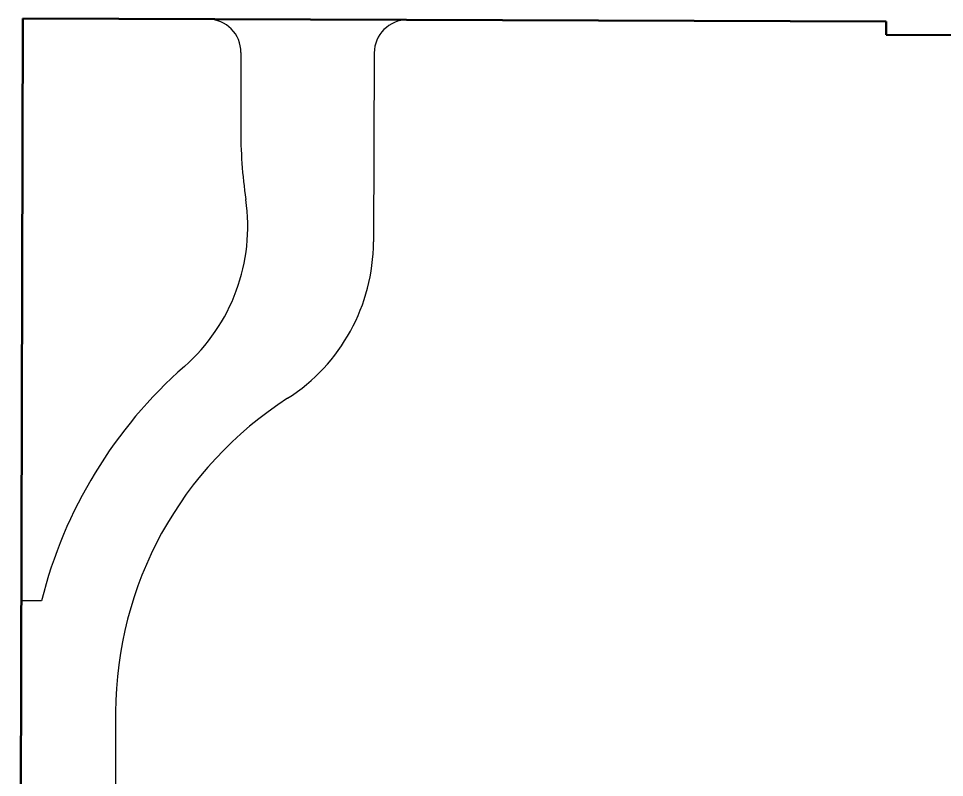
# Model space of a CAD drawing. Header units: feet. Extents: x 20000 to 21322, y 20000 to 21283.
# Drawn here: x 20000 to 20695, y 20713 to 21283 of the extents above; entities that cross this region are included whole.
import ezdxf

# ---------------------------------------------------------------- set-up
doc = ezdxf.new("R2010")
doc.units = ezdxf.units.FT
doc.header["$MEASUREMENT"] = 0
doc.layers.add('C-PROP-BNDY', color=150, linetype='Continuous', lineweight=50)
doc.layers.add('C-PROP-ROAD', color=2, linetype='Continuous')

msp = doc.modelspace()

# ---------------------------------------------------------------- linework, layer by layer
at = {"layer": 'C-PROP-BNDY'}
for p, q in [((20003.21, 21283.09), (20000.01, 19999.91)), ((20651.61, 21280.88), (20003.21, 21283.09)), ((20651.57, 21270.88), (20651.61, 21280.88)), ((21322.42, 21268.59), (20651.57, 21270.88))]:
    msp.add_line(p, q, dxfattribs=at)
at = {"layer": 'C-PROP-ROAD'}
for p, q in [((20167.04, 21257.53), (20166.85, 21201.66)), ((20267.04, 21257.19), (20266.55, 21115.37)), ((20017.27, 20845.9), (20002.12, 20845.94)), ((20072.9, 20762.46), (20071.29, 20114.25))]:
    msp.add_line(p, q, dxfattribs=at)
for centre, radius, start, end in [((20142.04, 21257.61), 25, 359.80445, 89.80445), ((20292.04, 21257.1), 25, 89.80445, 179.80445), ((20536.84, 21200.4), 370, 179.80445, 188.26131), ((20032.14, 21127.12), 140, 311.33039, 8.26131), ((20126.55, 21115.85), 140, 302.65188, 359.80445), ((20353.45, 20761.76), 346.55, 131.33038, 165.94834), ((20353.45, 20761.76), 280.55, 122.65188, 179.85694)]:
    msp.add_arc(centre, radius, start, end, dxfattribs=at)

doc.saveas('drawing.dxf')
